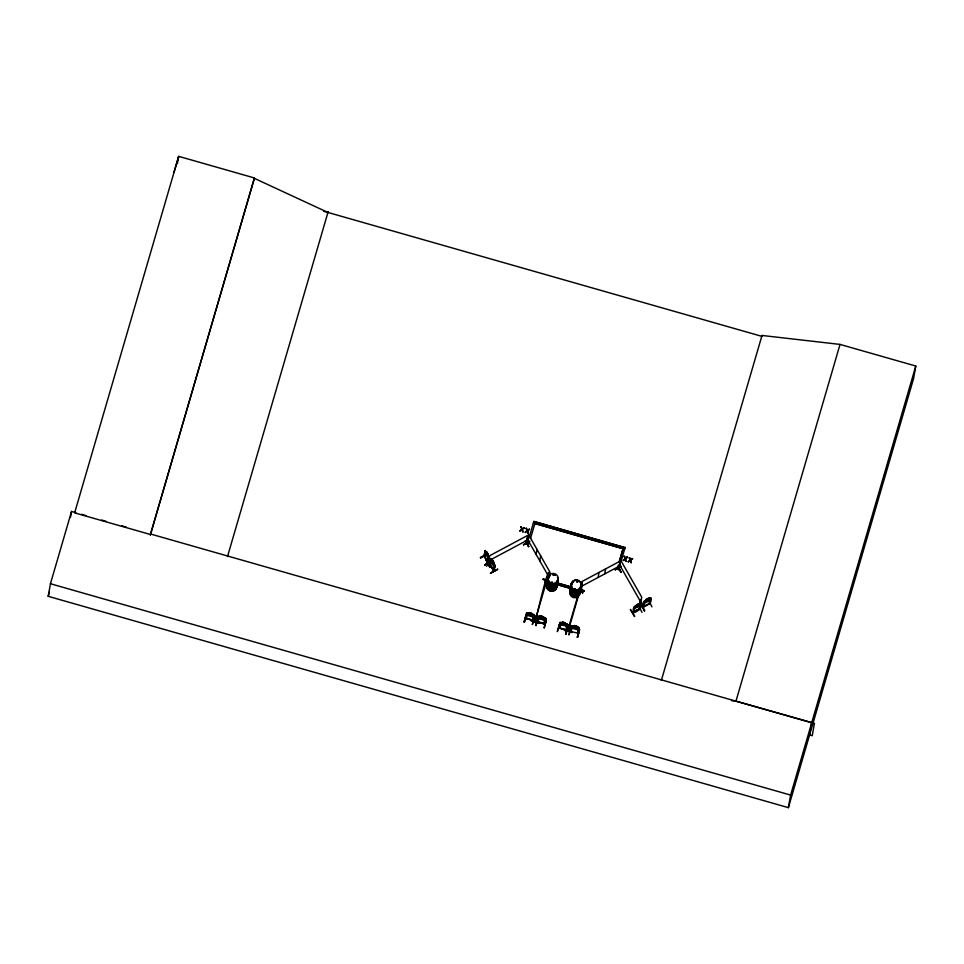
<?xml version="1.0" encoding="UTF-8"?>
<svg xmlns="http://www.w3.org/2000/svg" width="964" height="964" viewBox="0 0 964 964"><rect width="100%" height="100%" fill="white"/><g stroke="black" fill="none" stroke-linecap="round" stroke-linejoin="round"><path stroke-width="1.45" d="M535.201 620.455L534.984 621.238M535.141 620.72L536.044 615.695M568.543 630.902L569.965 622.913L581.894 582.051L579.918 590.799L580.232 589.799L584.329 591.004L580.461 589.582L584.401 590.715M579.954 590.619L580.557 589.932L580.256 590.836M547.395 579.231L548.588 572.544C545.552 574.869 530.875 642.663 535.839 616.382M579.954 590.462L579.991 590.474A5.109 4.965 10.1 0 1 574.978 596.656A5.109 4.965 10.1 0 1 570.146 590.293M551.504 582.437L552.276 582.148L551.565 582.654M552.107 582.304L552.348 582.533M554.71 574.978L553.637 574.954L554.637 574.773M575.46 588.835L574.954 589.462L574.857 588.667M576.858 581.654L577.761 581.714M577.617 581.834L577.773 581.172M577.822 581.617L577.267 582.256L576.568 581.641M731.531 700.635L735.954 701.153L840.03 344.413L915.8 366.043L913.535 378.744L788.383 807.651L48.2 596.306L50.441 583.738L71.541 511.45L75.843 512.679M70.541 517.041L71.541 511.45M177.388 163.639L178.689 156.349L254.448 177.978L150.348 534.863L254.448 177.978M480.566 557.903L486.555 554.601L480.53 557.819M484.735 556.324L485.205 550.962L484.061 555.867M488.869 557.963L488.76 557.192L487.977 563.06L484.061 556.059L485.314 550.468L489.242 557.373L488.23 562.856L484.302 555.734M484.964 551.095L484.711 556.698M487.977 554.842L487.953 554.216L487.688 556.156L486.459 554.011L486.772 551.926L486.663 552.553M491.929 561.422L484.603 564.952L491.748 561M487.013 552.517L487.796 553.89M486.41 566.157L492.17 562.602M487.651 562.169L488.519 557.325M488.76 557.192L488.013 562.072M488.483 563.723L489.146 558.457C490.797 562.892 486.181 569.073 489.833 555.638L528.007 535.237L526.079 543.527M488.929 562.952L488.218 563.422L489.025 563.41M488.977 563.458L489.579 559.313M490.182 564.796L490.797 559.349L491.411 559.855L490.302 565.085L490.797 559.349M492.459 560.952L492.616 560.192L493.917 562.482L493.52 564.41L492.508 561.108M492.652 560.289L492.544 560.903L491.845 559.964L491.64 561.12L493.905 565.675L493.158 563.422L494.11 564.157L491.905 560.313L492.616 562.482L491.616 561.687L494.183 565.567L492.568 560.325M494.351 565.591L493.809 571.327L494.604 565.458L493.857 570.327M490.146 564L493.821 571.242L489.893 564.133M495.038 565.555L494.11 571.194L490.158 564.253L491.074 558.771L495.086 565.627L491.11 558.855M497.617 569.423L490.399 573.17L497.581 569.242M519.837 530.935L521.741 529.212L519.837 530.935L521.934 529.706L523.078 531.863L522.44 531.682M522.199 528.983L521.03 526.79L522.199 528.983L524.32 527.73L523.717 527.549M524.958 532.405L526.838 530.778L526.151 528.248L527.308 530.441L529.441 529.188L527.501 530.935L528.2 533.333L527.055 531.164L525.561 532.574M526.151 528.248L526.79 528.429M527.248 542.672L523.536 544.732M523.524 544.853L528.079 541.901M527.501 530.935L529.441 529.188M525.717 543.467L526.248 540.828M527.561 533.152L528.2 533.333M525.995 543.503L527.332 538.057L526.826 538.647M527.332 538.057L526.428 543.081M549.335 576.002L550.01 572.23L528.694 534.839L527.416 543.756L527.368 542.792M527.898 538.033L528.272 538.659C525.633 542.587 528.272 546.6 529.754 541.069M528.694 546.588L525.247 540.732L528.658 546.54M533.357 523.078L624.624 549.143M533.815 521.44L625.058 547.648L533.815 521.44L529.007 537.912M534.887 523.524L530.513 538.502M536.117 554.457L537.02 549.432M524.428 622.129L526.26 614.454L524.067 622.117L526.308 614.442L527.127 615.394M525.573 618.358L526.597 612.791L527.585 612.863M533.502 620.479L525.717 618.057M526.344 618.659L527.308 613.478L526.525 613.538L527.308 613.478M531.815 614.044L529.344 612.682L529.2 613.393L527.983 613.188L527.778 614.345L532.779 615.767L532.984 614.622L531.73 614.044M529.417 612.73L529.067 614.707L531.489 615.406L531.923 613.429L529.32 612.767M529.839 612.959L531.393 613.405M539.78 560.891L540.683 555.854M531.104 620.455L538.984 622.732M533.526 615.538C535.707 612.465 530.489 630.95 534.273 614.984L533.104 617.008M532.694 620.671L533.61 615.273M534.695 616.852L532.369 624.395M535.478 620.9L535.225 621.491L535.514 620.72M546.709 581.063L547.239 580.545L543.118 579.256L548.383 580.762M536.02 625.516L537.924 617.767L535.671 625.431M538.924 616.791L538.129 616.852L538.924 616.791L538.033 622.105L537.213 621.949L544.961 624.094L537.237 621.888L538.213 616.104L545.166 617.948L539.165 616.141M538.141 621.659L538.105 621.84M544.937 582.28L548.504 580.352L544.925 582.389L547.504 581.437M546.925 581.4L547.769 575.52L546.648 581.328L546.829 580.352M541.033 616.044L540.683 618.032L543.094 618.719L543.539 616.743L539.599 616.502L539.394 617.659L540.599 618.526L544.395 619.093L544.6 617.936L543.347 617.358M541.455 616.273L542.997 616.719M548.203 578.424C547.624 575.231 550.143 575.05 548.853 574.785M548.456 578.292L549.106 574.652M545.226 618.587L545.853 619.057L545.226 618.587C541.382 629.396 548.709 621.937 545.154 617.876M544.311 623.985L544.274 623.407M544.407 627.938L546.214 620.045M545.576 620.033L545.889 618.31M546.311 620.165L543.961 627.805M560.433 624.901L559.614 623.961L557.325 631.625L559.566 623.961M558.855 628.094L566.651 630.287L565.94 629.793M559.638 628.118L558.987 628.179L559.903 622.298L567.555 624.588M560.542 623.25C560.024 620.515 559.831 630.564 559.698 627.733M559.723 628.299L560.614 622.985M562.651 622.202L562.374 624.226L564.796 624.913L565.229 622.937L562.651 622.202L565.229 622.937M563.145 622.467L564.699 622.913M564.434 629.841L572.303 632.167M566.916 624.78L567.627 624.985L566.916 624.78L565.952 630.119M566.097 634.131L567.917 626.239L565.772 634.023M567.266 626.226L567.579 624.503M566.736 630.311L567.676 624.515L566.844 624.07M572.05 628.227L571.23 627.275L568.941 634.939L571.519 625.612L578.472 627.456L572.471 625.648M570.459 631.372L578.328 633.3M571.399 631.312L570.604 631.492L571.604 625.648M572.23 626.299L571.435 626.359L572.23 626.299L571.266 631.48M579.954 590.836L580.448 588.148M574.255 625.516L573.99 627.54L576.4 628.227L576.846 626.251L574.231 625.6L576.846 626.251M580.967 589.438L582.316 581.352L620.491 560.952L618.442 569.399L619.081 568.893M574.761 625.781L576.303 626.226M581.449 588.811L580.726 588.944A5.133 4.989 10.1 0 1 574.158 593.643A5.133 4.989 10.1 0 1 571.158 586.257M581.485 589.197L582.268 583.822M579.653 588.402L582.75 592.848L580.003 588.197M584.317 590.968L580.147 590.076M578.533 628.094L577.617 633.493L578.352 633.625L579.244 628.299L578.533 628.094L579.244 628.299M579.521 629.552L577.291 637.216M579.195 627.817L578.267 633.432M598.126 577.448L599.03 572.423M604.693 573.942L605.585 568.917M618.683 567.808L615.225 569.76L621.19 566.422L618.924 567.76M619.876 565.326L618.659 569.579L617.117 569.134L617.948 566.254M618.563 569.23L618.731 566.531M618.334 569.423L619.804 563.759L619.31 564.362M618.96 567.832L620.406 559.747L641.723 597.138L640.325 605.296L633.408 608.971L634.553 606.573L640.747 603.548L644.747 610.694M618.659 569.579L617.153 568.977M619.804 563.759L619.153 568.808M618.912 568.796L620.226 563.434L619.611 562.928L620.226 563.434M619.105 562.325L623.118 548.54L619.141 562.169M623.045 560.409L624.925 558.783L624.238 556.252L625.395 558.457L627.504 557.3L626.901 557.132M617.731 566.446L621.081 572.363L617.779 566.422M624.238 556.252L624.877 556.433M625.142 559.168L626.287 561.337L625.142 559.168L623.648 560.578M625.395 558.457L626.925 557.023M628.179 561.771L630.239 560.735L628.166 561.867L630.07 560.144L629.359 557.722L630.516 559.915L632.625 558.759L632.047 558.481M629.998 557.903L629.335 557.819L630.07 560.144M632.637 558.65C629.07 558.915 632.432 566.001 630.251 560.638M633.782 607.272L632.89 612.959L633.685 612.574M639.939 608.706C621.611 615.996 643.723 612.767 640.867 604.139L639.156 609.055M633.432 612.261L634.36 607.296M633.577 612.682L634.505 607.537M636.095 605.838L638.505 603.886L638.361 604.645L639.457 604.139L637.987 606.416L634.71 607.718L636.12 605.729M636.24 605.115L635.879 607.091L638.072 605.922L638.276 604.765M636.601 605.006L638.011 604.259M630.42 609.537L634.782 616.273M636.65 607.187L643.819 603.5M638.313 604.561L638.421 603.946M639.698 604.536L640.807 599.56L640.277 603.958M639.951 604.404L640.807 599.56M640.036 609.043L640.723 603.898L639.253 609.549L639.915 609.248M649.989 603.356L642.952 607.248L650.001 603.572L650.7 597.801L643.699 601.644L642.88 607.284L644.362 601.632L643.711 606.681L642.771 606.862M642.036 612.393L638.337 605.296M646.603 599.343L648.013 598.596M648.278 599.102L648.073 600.259L645.88 601.428L646.229 599.451L648.555 598.295L646.085 600.162L648.507 598.222L648.314 598.897L649.447 598.475L647.989 600.753L644.952 602.319L646.639 600.765L645.278 600.849L649.23 598.752L647.603 600.235L649.037 600.114L644.699 602.054L646.121 600.066M650.073 598.572C649.302 611.14 648.531 598.56 650.857 598.475C651.893 604.97 647.615 603.368 642.819 607.007M650.375 599.572L650.7 597.801L649.953 598.017M651.965 606.85L648.338 599.632M735.954 701.153L811.76 722.554L809.471 735.363M840.03 344.413L761.897 335.448M788.383 807.651L790.613 795.083L811.712 722.795L150.589 534.02M814.472 723.253L812.242 735.725L809.579 734.966M618.948 567.567L619.43 568.242L618.478 569.218M632.866 612.453L639.771 608.742M538.9 623.045L530.995 620.804M572.206 632.553L564.302 630.323M543.081 579.412L548.468 580.448L543.19 579.003M534.887 621.31L535.068 620.599M547.769 575.52L547.841 576.291M569.35 625.202L569.146 625.901L569.616 625.274M580.183 590.064L579.991 590.534M48.2 596.306L49.465 591.98M178.689 156.349L74.638 512.86L150.408 534.49M227.504 556.553L328.182 211.61M528.212 540.635L527.416 543.359L528.959 543.792M524.356 622.202L526.693 614.466M527.079 615.321L533.164 617.056M534.044 616.743L533.08 617.093M532.345 624.491L534.622 616.731M535.767 618.43L547.697 577.569M535.972 625.516L538.31 617.791M538.695 618.635L544.781 620.37M543.539 616.743L540.924 616.092M560.855 622.334L566.868 624.142M560.385 624.829L567.374 626.178L566.386 626.6M562.506 622.901L561.289 622.696L561.084 623.853L566.085 625.287L566.29 624.13L565.037 623.551M565.651 633.999L567.929 626.239M569.073 627.95L580.581 588.486M574.122 626.214L572.905 626.01L572.7 627.166L577.701 628.6L577.906 627.444L576.653 626.865M578.063 629.962L571.977 628.227L571.315 627.299M578.966 629.576L578.002 629.926M577.267 637.325L579.545 629.552L577.701 637.433M617.117 569.134L617.912 566.41M621.045 561.397L625.082 547.492M661.34 680.427L762.006 335.484L761.753 336.316L323.603 211.212M811.76 722.554L915.8 366.043M173.99 172.195L178.617 156.71M488.278 562.639L484.314 555.987M553.529 574.496L553.469 575.255M554.842 575.291L554.806 574.52M576.508 581.268L578.051 581.304M568.386 630.299L568.266 630.709M554.794 575.243L553.637 575.363M639.566 606.211L640.457 605.199M649.567 600.548L650.459 599.536M566.736 630.022L558.927 627.793L566.712 629.986M524.32 527.73L522.38 529.477L523.078 531.863M627.528 557.192L625.612 558.843L626.287 561.337M553.613 574.327L554.854 574.52M551.541 586.666L550.902 586.57M533.381 620.587L525.585 618.406M486.133 560.192L490.17 567.181M489.869 567.35L486.23 560.06L489.905 567.326M582.364 593.053L579.689 588.377M634.433 616.538L630.456 609.513M640.819 603.657L644.446 610.851M489.929 558.349L489.146 558.457M523.488 544.768L529.489 541.527M528.597 546.66L525.597 540.623M620.973 566.157L615.225 569.76M621.081 572.363L619.418 568.664M484.94 552.167L488.869 559.072M480.349 557.505L486.338 554.336M488.001 554.276L486.687 551.974M488.929 560.674L527.115 540.274M484.627 564.988L490.592 561.807M494.713 566.217L494.604 565.458M494.279 567.193L490.857 560.385L494.785 567.29L494.171 567.157M581.413 586.377L619.599 565.976M640.048 603.717L634.529 606.573M643.856 602.223L644.362 601.632M650.218 598.825L650.857 598.475M644.41 610.887L640.711 603.464M544.72 620.334L545.684 619.985L544.696 620.406M576.918 580.834L577.532 581.087M525.802 618.249L533.502 620.527M537.297 621.551L545.07 623.636M537.888 617.767L538.743 618.707M644.157 603.44L643.362 603.223L643.663 601.56M534.779 523.488L623.19 548.733M630.793 562.506L631.42 562.687M556.312 582.654L571.736 587.052M556.288 582.81L571.712 587.209M557.276 584.533L571.303 588.546M557.252 584.69L571.278 588.703M525.693 618.635L526.392 618.213M81.603 514.33L85.904 515.559M101.714 520.066L106.028 521.307M121.838 525.814L126.151 527.043M50.441 583.738L790.613 795.083M254.388 178.352L327.929 212.454M578.46 627.383L579.256 627.913L578.436 627.468M559.698 623.973L560.458 624.829M538.008 617.779L538.768 618.623M526.392 614.466L527.151 615.309M639.915 605.32L639.662 604.717M486.7 552.649L486.013 551.697L488.049 557.409L487.314 555.168L488.278 555.951L486.073 552.047L486.772 554.216L485.772 553.432L488.338 557.3L487.929 554.794M640.566 599.692L640.927 600.319M580.051 588.1L582.75 592.848M649.579 600.464L644.109 603.488M619.503 564.771L640.819 602.163M527.802 539.864L549.119 577.255M497.569 569.338L490.459 573.255M486.663 552.854L487.892 554.999M547.889 579.846L547.926 579.93A5.109 4.965 10.1 0 0 551.673 587.341A5.109 4.965 10.1 0 0 557.361 581.256M521.03 526.79L521.729 529.32M527.525 530.839L528.212 533.225M557.59 579.966A5.109 4.965 10.1 0 1 551.902 586.052A5.109 4.965 10.1 0 1 548.263 578.545M557.698 579.798A5.194 5.049 10.1 0 1 551.251 585.823A5.194 5.049 10.1 0 1 549.058 577.328M557.397 581.172A5.133 4.989 10.1 0 1 551.685 587.281A5.133 4.989 10.1 0 1 548.022 579.75M557.433 577.243A5.194 5.049 10.1 0 1 555.433 584.1A5.194 5.049 10.1 0 1 548.371 582.087A5.194 5.049 10.1 0 1 550.372 575.231M552.975 574.616A5.194 5.049 10.1 0 1 554.312 574.821A5.109 4.965 10.1 0 0 552.999 574.544M557.626 579.726A5.109 4.965 10.1 0 1 551.288 585.666A5.109 4.965 10.1 0 1 549.131 577.303M557.831 578.581A5.109 4.965 10.1 0 1 554.565 584.461A5.109 4.965 10.1 0 1 548.227 581.738A5.109 4.965 10.1 0 1 550.396 575.388M552.962 574.773A5.109 4.965 10.1 0 1 554.276 574.978M557.879 578.34A5.109 4.965 10.1 0 1 554.601 584.22A5.109 4.965 10.1 0 1 548.275 581.509A5.109 4.965 10.1 0 1 550.444 575.147M556.879 583.919A5.109 4.965 10.1 0 1 550.54 589.86A5.109 4.965 10.1 0 1 548.383 581.485M556.493 582.521A5.194 5.049 10.1 0 1 554.878 589.149A5.194 5.049 10.1 0 1 547.938 588.088A5.194 5.049 10.1 0 1 548.347 581.28M546.805 584.799A5.133 4.989 10.1 0 0 551.661 591.197A5.133 4.989 10.1 0 0 556.71 585.028A5.133 4.989 10.1 0 1 550.336 591.04A5.133 4.989 10.1 0 1 548.154 582.642A5.133 4.989 10.1 0 0 547.335 583.606M547.745 580.991A5.194 5.049 10.1 0 0 552.119 588.667A5.194 5.049 10.1 0 0 556.722 581.208A5.109 4.965 10.1 0 1 552.107 588.667A5.109 4.965 10.1 0 1 547.805 581.111M556.927 583.69A5.109 4.965 10.1 0 1 550.589 589.631A5.109 4.965 10.1 0 1 548.42 581.256M557.24 582.364A5.194 5.049 10.1 0 1 551.456 588.534A5.194 5.049 10.1 0 1 547.757 580.918M557.168 582.304A5.109 4.965 10.1 0 1 551.48 588.377A5.109 4.965 10.1 0 1 547.841 580.882M572.206 584.136A5.109 4.965 10.1 0 0 573.146 591.98A5.109 4.965 10.1 0 0 580.665 589.137A5.133 4.989 10.1 0 1 574.146 593.704A5.133 4.989 10.1 0 1 571.146 586.317M573.496 581.834A5.194 5.049 10.1 0 0 571.291 588.293A5.109 4.965 10.1 0 0 577.677 591.053A5.194 5.049 10.1 0 0 581.051 585.076L581.147 585.799L581.075 585.028A5.194 5.049 10.1 0 1 577.737 590.98A5.194 5.049 10.1 0 1 571.303 588.221A5.194 5.049 10.1 0 1 573.508 581.762M580.955 585.172A5.109 4.965 10.1 0 1 577.677 591.053A5.194 5.049 10.1 0 1 571.291 588.293A5.109 4.965 10.1 0 1 573.52 581.979M580.991 584.943A5.109 4.965 10.1 0 1 577.725 590.824A5.109 4.965 10.1 0 1 571.387 588.1A5.109 4.965 10.1 0 1 573.556 581.75M570.676 589.1A5.109 4.965 10.1 0 1 571.495 588.088M579.605 589.125A5.194 5.049 10.1 0 1 575.677 596.559A5.194 5.049 10.1 0 1 570.086 590.113M570.628 588.908A5.194 5.049 10.1 0 1 571.471 587.883A5.109 4.965 10.1 0 0 573.701 596.222A5.109 4.965 10.1 0 0 580.039 590.281M579.822 591.631A5.133 4.989 10.1 0 1 574.11 597.74A5.133 4.989 10.1 0 1 570.459 590.209M570.869 587.522A5.194 5.049 10.1 0 0 574.58 595.137A5.194 5.049 10.1 0 0 580.352 588.956A5.109 4.965 10.1 0 1 574.604 594.981A5.109 4.965 10.1 0 1 570.953 587.486M579.762 587.919A5.109 4.965 10.1 0 1 576.544 595.137A5.109 4.965 10.1 0 1 570.194 590.185M570.387 588.896A5.109 4.965 10.1 0 1 570.917 587.715M527.549 612.827L533.562 614.634L527.549 612.827M534.369 615.008L533.538 614.562L534.369 615.008M635.276 606.513L636.638 606.428L634.939 607.971L639.011 605.814L637.614 605.898L639.228 604.416L635.276 606.513M528.284 613.393L529.79 614.574L527.947 614.815L532.465 616.08L530.863 614.875L532.634 614.658L528.284 613.393M539.9 616.707L541.407 617.888L539.563 618.129L544.07 619.394L542.479 618.189L544.25 617.984L539.9 616.707M561.59 622.901L563.096 624.082L561.253 624.323L565.772 625.588L564.169 624.383L565.94 624.178L561.59 622.901M573.206 626.214L574.713 627.395L572.869 627.648L577.376 628.902L575.785 627.697L577.557 627.492L573.206 626.214M549.456 581.834A5.133 4.989 10.1 0 0 558.06 579.798A5.133 4.989 10.1 0 0 551.878 573.544A5.133 4.989 10.1 0 0 549.456 581.834M574.375 592.426A5.194 5.049 10.1 0 0 580.81 586.389A5.109 4.965 10.1 0 1 574.411 592.27A5.109 4.965 10.1 0 1 572.242 583.907A5.194 5.049 10.1 0 0 574.375 592.426M572.58 588.402A5.133 4.989 10.1 0 0 581.184 586.365A5.133 4.989 10.1 0 0 575.002 580.099A5.133 4.989 10.1 0 0 572.58 588.402M572.568 588.498A5.109 4.965 10.1 0 0 581.147 586.474A5.109 4.965 10.1 0 0 574.978 580.232A5.109 4.965 10.1 0 0 572.568 588.498"/></g></svg>
